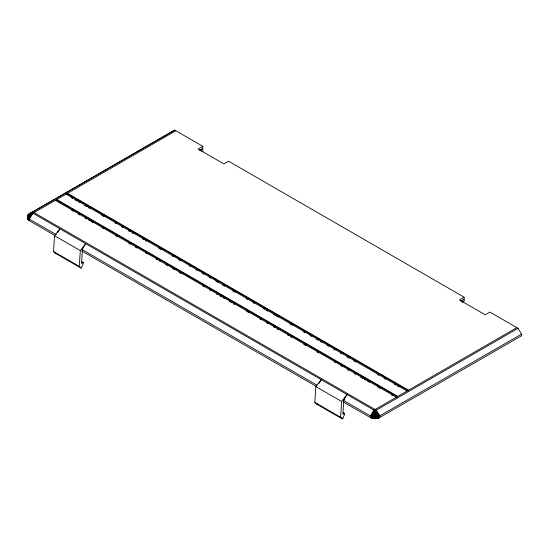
<?xml version="1.0" encoding="UTF-8"?>
<svg xmlns="http://www.w3.org/2000/svg" width="549" height="549" viewBox="0 0 549 549"><rect width="100%" height="100%" fill="white"/><g stroke="black" fill="none" stroke-linecap="round" stroke-linejoin="round"><path stroke-width="0.82" d="M67.506 193.872L67.506 193.33L408.504 390.202L408.504 390.744L67.506 193.872L66.1 194.682M82.281 251.106L81.581 263.534L83.297 262.546L83.297 263.362L81.492 267.727L80.95 268.042L55.168 253.158L53.493 251.497L54.536 235.727L59.862 228.864L57.659 232.502M343.592 401.971L342.899 414.399L344.607 413.418L344.607 414.227L342.802 418.592L342.26 418.908L316.478 404.023L314.803 402.369L315.853 386.592L321.172 379.736L318.976 383.374M80.95 268.042L79.276 266.382L80.319 250.612L85.637 243.749L82.124 249.569L82.124 251.195L316.176 386.324M342.26 418.908L340.586 417.247L341.629 401.477L346.954 394.621L343.434 400.434L343.434 402.06L371.042 417.954L375.077 418.743L378.391 418.228L521.55 335.762L521.55 334.135L518.036 328.316L489.914 312.079L485.227 314.79L459.444 299.905L464.131 297.194L464.131 301.257L462.327 302.3L462.327 300.269M56.341 234.684L29.392 219.126C26.922 218.166 26.922 214.673 29.392 213.712L174.699 130.092L202.821 146.329L202.821 151.744M174.699 130.092L32.906 211.955L32.549 212.998L374.439 410.384L373.361 418.613M518.036 328.316L376.243 410.178L374.439 410.384L372.538 416.828L372.538 418.448M374.439 410.384L371.762 416.609L371.762 418.228M516.863 327.643L373.903 410.178L371.042 416.327L371.042 417.954M175.865 130.772L32.906 213.307L29.392 219.126L29.392 220.746L54.886 235.466M373.903 410.178L370.39 415.998L370.39 417.624M32.906 213.307L28.823 218.749L28.823 220.375L29.392 220.746M28.335 219.957L27.676 219.03L27.676 217.411L32.549 212.998L28.335 218.33L28.335 219.957L28.823 220.375M32.549 212.998L27.958 217.884L27.958 219.511M27.505 216.917L32.418 212.628L27.676 215.428L27.676 219.03M27.45 216.416L32.418 212.628L27.505 215.922L27.505 218.543M27.676 215.428L32.549 212.264L29.392 213.712L32.906 211.955L376.243 410.178L379.764 415.998L379.764 417.624M27.958 214.954L32.549 212.264L28.823 214.089M202.821 146.329L198.134 149.033L223.91 163.918L228.597 161.214L464.131 297.194M199.472 150.296L202.821 148.36M55.168 253.158L55.71 252.842M460.783 301.161L464.131 299.226M316.478 404.023L317.027 403.707M344.772 399.665L343.434 400.434L371.042 416.327L375.077 417.116L378.391 416.609L521.55 334.135M28.335 214.508L32.549 212.264M66.1 194.14L407.097 391.012M71.288 197.681L72.77 198.539M74.993 199.822L76.476 200.673M77.965 201.531L79.447 202.389M84.635 205.381L86.859 206.664M88.341 207.522L89.823 208.38M101.682 215.229L103.905 216.512M115.029 222.928L116.512 223.786M121.7 226.785L123.182 227.636M128.37 230.635L129.852 231.493M132.076 232.776L133.558 233.634M142.452 238.767L143.934 239.625M145.416 240.476L146.899 241.334M158.764 248.182L160.987 249.466M172.105 255.889L173.587 256.74M178.775 259.739L180.257 260.597M189.158 265.73L190.64 266.588M195.828 269.58L197.311 270.437M202.499 273.429L203.981 274.287M209.169 277.286L210.651 278.144M215.839 281.136L218.063 282.419M222.517 284.986L224.74 286.269M232.893 290.977L235.116 292.267M246.233 298.683L247.716 299.541M252.904 302.533L254.393 303.391M263.287 308.524L264.769 309.382M266.251 310.24L267.734 311.098M273.663 314.522L275.145 315.373M276.627 316.231L278.11 317.089M289.975 323.937L292.198 325.221M303.316 331.637L304.798 332.495M309.986 335.487L311.468 336.345M316.656 339.344L318.139 340.195M320.362 341.485L321.844 342.336M327.039 345.335L328.522 346.193M333.71 349.185L335.192 350.042M340.38 353.034L341.862 353.892M347.05 356.891L349.274 358.174M353.721 360.741L355.944 362.024M377.444 374.439L378.927 375.29M384.115 378.288L385.597 379.146M394.498 384.279L395.98 385.137M397.462 385.995L398.945 386.846M397.764 396.405L56.767 199.527L56.767 200.069L397.764 396.941M55.367 200.344L396.357 397.215M71.672 210.301L73.154 211.152M78.342 214.151L79.825 215.009M85.013 218.001L86.495 218.859M88.718 220.142L90.201 221M91.69 221.858L93.172 222.709M102.066 227.849L103.548 228.7M115.407 235.548L117.63 236.832M128.754 243.255L130.237 244.113M135.425 247.105L136.907 247.963M145.801 253.096L147.283 253.954M156.177 259.087L157.659 259.945M159.141 260.802L160.624 261.653M165.819 264.652L167.301 265.51M172.489 268.502L174.712 269.785M179.159 272.359L181.383 273.642M202.883 286.05L204.365 286.907M209.553 289.906L211.036 290.757M216.224 293.756L217.706 294.614M219.929 295.897L221.412 296.748M222.894 297.606L224.376 298.464M229.564 301.456L231.795 302.746M233.277 303.597L234.759 304.455M246.618 311.304L248.841 312.587M259.958 319.003L261.441 319.861M266.636 322.86L268.118 323.711M273.306 326.71L274.788 327.568M277.012 328.851L278.494 329.709M287.388 334.842L288.87 335.7M290.352 336.551L291.835 337.409M303.7 344.257L305.923 345.541M317.041 351.964L318.523 352.815M334.087 361.805L335.569 362.663M340.764 365.655L342.247 366.512M347.435 369.511L348.917 370.362M354.105 373.361L355.587 374.219M360.775 377.211L362.999 378.494M364.481 379.352L365.963 380.21M367.446 381.061L369.669 382.351M377.829 387.059L380.052 388.342M391.169 394.758L392.652 395.616M82.124 249.569L316.917 385.124M54.536 235.727L80.319 250.612M315.853 386.592L341.629 401.477M81.822 261.695L83.297 262.546M343.132 412.567L344.607 413.418M53.493 251.497L79.276 266.382M314.803 402.369L340.586 417.247M340.593 417.315L342.802 418.592M376.792 418.613L375.708 410.384L379.764 415.998M377.609 418.448L377.609 416.828L375.708 410.384L379.112 416.327L379.112 417.954M375.708 410.384L378.391 416.609L378.391 418.228M376.792 416.986L375.077 410.46L374.212 418.709M375.941 418.709L375.077 410.46L375.077 418.743M201.016 149.403L201.016 151.092"/></g></svg>
